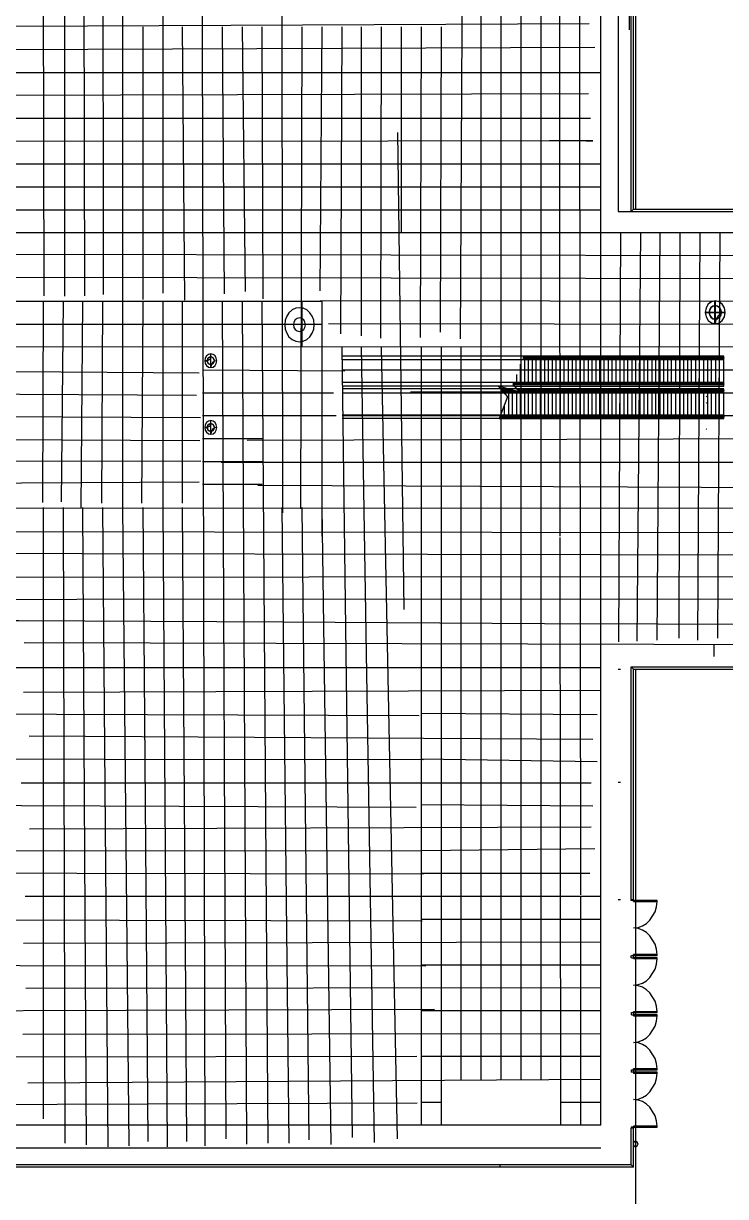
# Model space of a CAD drawing. Extents: x 0 to 5952, y 0 to 1070.
# Drawn here: x 670.5 to 787.1, y 542.2 to 737 of the extents above; entities that cross this region are included whole.
import ezdxf

# ---------------------------------------------------------------- set-up
doc = ezdxf.new("R2010")
doc.units = 0

msp = doc.modelspace()

# ---------------------------------------------------------------- linework, layer by layer
at = {"layer": 'MALHA', "color": 9}
for points in [[(673.911958, 691.794875), (673.65645, 818.85967)], [(677.337937, 691.692693), (677.286846, 818.553098)], [(680.676445, 691.794875), (680.420937, 818.246499)], [(683.795826, 691.999265), (683.693618, 820.007643)], [(687.017415, 735.75071), (687.017415, 820.007643)], [(700.225081, 736.261699), (700.633862, 819.449108)], [(713.432694, 735.955101), (713.841475, 819.142509)], [(743.069588, 684.641186), (743.784968, 819.244718)], [(746.495594, 561.640386), (746.495594, 820.007643)], [(749.819339, 561.640386), (749.819339, 820.007643)], [(753.14311, 561.640386), (753.14311, 820.007643)], [(756.466881, 561.640386), (756.466881, 820.007643)], [(766.350775, 554.040464), (766.350775, 820.007643)], [(759.601025, 651.88081), (759.498817, 773.709851)], [(763.027004, 592.300687), (762.822614, 774.118632)], [(693.664983, 692.203656), (693.664983, 766.566243)], [(772.123633, 765.34043), (772.123633, 706.169617)], [(764.438158, 736.929507), (657.278365, 736.418518)], [(687.017415, 656.147237), (687.017415, 736.418518)], [(690.341186, 691.181704), (690.341186, 736.418518)], [(697.310064, 691.079522), (696.901283, 736.418518)], [(700.658653, 550.624568), (700.225081, 736.418518)], [(703.855451, 692.101474), (703.548852, 736.418518)], [(707.383612, 692.510255), (706.872623, 736.418518)], [(710.313313, 691.283912), (710.108923, 736.418518)], [(713.577209, 655.769042), (713.432694, 736.418518)], [(716.552101, 656.378615), (716.756491, 736.418518)], [(719.773664, 692.612463), (720.080262, 736.418518)], [(723.199696, 685.458747), (723.404086, 736.418518)], [(726.64036, 685.152148), (726.64036, 736.418518)], [(729.861949, 684.743368), (729.964157, 736.418518)], [(733.287928, 702.218837), (733.287928, 736.418518)], [(736.407335, 684.845576), (736.611726, 736.418518)], [(739.73108, 685.76532), (739.93547, 736.418518)], [(765.357928, 733.027358), (667.162181, 732.618577)], [(766.350775, 728.818609), (667.162181, 728.818609)], [(764.335949, 725.325241), (667.162181, 725.018642)], [(764.642548, 721.218674), (657.278365, 721.218674)], [(733.696709, 639.673506), (732.674757, 718.895424)], [(766.350775, 713.618766), (667.162181, 713.618766)], [(766.350775, 709.818772), (667.162181, 709.818772)], [(766.350775, 706.018831), (667.162181, 706.018831)], [(796.089825, 702.218837), (657.278365, 702.218837)], [(769.367921, 634.304667), (769.67452, 702.218837)], [(772.385146, 634.406875), (772.998318, 702.218837)], [(775.723681, 634.611266), (776.23467, 702.218837)], [(779.354024, 634.917864), (779.558415, 702.218837)], [(782.473432, 634.611266), (782.882212, 702.218837)], [(785.797203, 634.917864), (786.205983, 702.218837)], [(796.089825, 698.418922), (666.885083, 698.623313)], [(796.089825, 694.618928), (666.987291, 694.823319)], [(720.080262, 690.829015), (647.306999, 690.829015)], [(673.707541, 657.475761), (673.809749, 690.829015)], [(676.826948, 657.57797), (677.133547, 690.829015)], [(680.063248, 656.453809), (680.369846, 690.829015)], [(683.489227, 657.373579), (683.693618, 690.829015)], [(690.136796, 657.373579), (690.341186, 690.829015)], [(693.664983, 656.249419), (693.664983, 690.829015)], [(696.901283, 657.373579), (696.901283, 690.829015)], [(704.126966, 551.780795), (703.548852, 690.829015)], [(707.595252, 550.913624), (706.872623, 690.829015)], [(711.120609, 551.058166), (710.108923, 690.829015)], [(716.756491, 683.22908), (716.756491, 690.829015)], [(796.089825, 690.829015), (719.822506, 690.931223)], [(720.080262, 651.866813), (720.080262, 690.829015)], [(720.080262, 687.029074), (647.306999, 687.029074)], [(796.089825, 687.029074), (721.151056, 687.131282)], [(796.089825, 683.22908), (535.632098, 683.373595)], [(725.141418, 551.989551), (723.404086, 683.22908)], [(728.786472, 551.17199), (726.64036, 683.22908)], [(732.621258, 551.785161), (729.964157, 683.22908)], [(736.611726, 554.040464), (736.611726, 683.22908)], [(739.93547, 554.040464), (739.93547, 683.22908)], [(743.171797, 561.640386), (743.171797, 683.22908)], [(699.660328, 678.918176), (630.775562, 679.429165)], [(723.838955, 679.284624), (700.225081, 679.429165)], [(796.089825, 679.429165), (723.404086, 679.429165)], [(699.251548, 675.220391), (630.775562, 675.629171)], [(721.960125, 675.629171), (700.225081, 675.629171)], [(796.089825, 675.629171), (723.404086, 675.629171)], [(699.864719, 671.522631), (630.775562, 671.82923)], [(722.393697, 671.82923), (700.225081, 671.82923)], [(796.089825, 671.82923), (723.404086, 671.82923)], [(699.762537, 667.722664), (630.775562, 668.029263)], [(710.108923, 668.029263), (700.225081, 668.029263)], [(796.089825, 668.029263), (707.650656, 667.740206)], [(699.966927, 664.331504), (630.775562, 664.229295)], [(710.108923, 664.229295), (700.225081, 664.229295)], [(795.57873, 664.127087), (703.314881, 664.08478)], [(699.660328, 660.838108), (630.775562, 660.429328)], [(710.108923, 660.429328), (700.225081, 660.429328)], [(795.37434, 659.918339), (709.384997, 660.284812)], [(794.454597, 656.527178), (563.859743, 656.484871)], [(673.809749, 555.104905), (673.809749, 656.629387)], [(677.422604, 551.058166), (677.133547, 656.629387)], [(680.94796, 550.769109), (680.369846, 656.629387)], [(684.560762, 550.480055), (683.693618, 656.629387)], [(688.029101, 550.624568), (687.017415, 656.629387)], [(691.208357, 551.347197), (690.341186, 656.629387)], [(694.387613, 550.480055), (693.664983, 656.629387)], [(697.623912, 551.347197), (696.901283, 656.629387)], [(714.588895, 551.058166), (713.432694, 656.629387)], [(717.912693, 551.636254), (716.756491, 656.629387)], [(721.613203, 550.865391), (720.080262, 656.629387)], [(794.352388, 652.420638), (564.004259, 652.684904)], [(759.703207, 554.040464), (759.600999, 651.620195)], [(794.965559, 648.722853), (565.305002, 649.173967)], [(794.658987, 645.127302), (564.293316, 644.940454)], [(794.761169, 641.429517), (563.859743, 641.285001)], [(794.761169, 637.220821), (757.013853, 637.311256), (713.584644, 637.609097), (669.747289, 637.814995), (649.323624, 637.78986), (630.775562, 637.629549)], [(796.089825, 633.829608), (670.593267, 634.136207)], [(736.504437, 630.029641), (630.775562, 630.029641)], [(766.350775, 630.029641), (736.611726, 630.029641)], [(772.123633, 629.808502), (772.123633, 537.362855)], [(766.350775, 626.229673), (670.491085, 625.923074)], [(736.197838, 622.020951), (630.775562, 622.429732)], [(765.766708, 622.225342), (736.611726, 622.429732)], [(765.051329, 618.118775), (671.410828, 618.629765)], [(736.913218, 614.727615), (630.775562, 614.829824)], [(765.766708, 614.421043), (736.611726, 614.829824)], [(764.744757, 610.83552), (670.082304, 610.83552)], [(735.686876, 606.831162), (630.775562, 607.239943)], [(765.051329, 607.035552), (736.611726, 607.239943)], [(764.744757, 603.542184), (671.513036, 603.235585)], [(736.606619, 599.537799), (535.053984, 599.640008)], [(765.357928, 599.946606), (736.611726, 599.640008)], [(736.913218, 595.737858), (535.343041, 596.129097)], [(764.540366, 595.84004), (736.611726, 595.84004)], [(766.350775, 592.040073), (670.797657, 592.040073)], [(763.027004, 554.040464), (763.027004, 592.040073)], [(736.708828, 587.933533), (535.632098, 588.384647)], [(766.350775, 588.240132), (736.611726, 588.240132)], [(766.350775, 584.440138), (670.491085, 584.235747)], [(737.321999, 580.435806), (534.910791, 580.640197)], [(766.350775, 580.640197), (736.611726, 580.640197)], [(766.350775, 576.840203), (670.899865, 576.737994)], [(738.752731, 573.244678), (602.146147, 572.835898)], [(766.350775, 573.040288), (736.611726, 573.040288)], [(766.350775, 569.240294), (670.388876, 569.138086)], [(735.789058, 565.440379), (602.146147, 565.235989)], [(766.350775, 565.440379), (736.611726, 565.440379)], [(766.350775, 561.640386), (671.206438, 561.027214)], [(735.891266, 557.738244), (601.328586, 557.227281)], [(739.93547, 557.840452), (736.611726, 557.840452)], [(766.350775, 557.840452), (759.703207, 557.840452)], [(766.350775, 554.040464), (534.910791, 554.040464)], [(766.350775, 550.240528), (534.910791, 550.240528)]]:
    msp.add_lwpolyline(points, dxfattribs=at)
at = {"layer": 'MALHA', "color": 7}
msp.add_lwpolyline([(763.927169, 717.520915), (765.052652, 717.520915), (764.274619, 717.51774), (757.819773, 717.506099), (730.997539, 717.470962), (667.162181, 717.419871)], dxfattribs=at)
at = {"layer": 'PAVILHÃ\x83O', "color": 7}
for points in [[(771.423916, 705.797639), (771.423916, 800.776613)], [(771.773774, 706.169617), (771.773774, 800.776613)], [(769.237191, 781.977858), (769.237191, 705.797639)], [(771.074032, 747.335874), (771.074032, 735.935998)], [(769.261585, 705.794253), (771.44421, 705.794253)], [(771.423916, 705.797639), (771.773774, 706.169617)], [(771.423916, 705.797639), (797.839195, 705.797639)], [(771.773774, 706.169617), (798.18908, 706.169617)], [(718.779122, 686.985259), (718.694138, 687.721355), (718.450272, 688.39583), (718.063981, 688.975823), (717.551801, 689.428418), (716.95469, 689.711893), (716.324507, 689.806375), (715.694323, 689.711893), (715.097212, 689.428418), (714.585032, 688.975823), (714.198741, 688.39583), (713.954848, 687.721355), (713.869891, 686.985259), (713.954848, 686.249189), (714.198741, 685.574714), (714.585032, 684.994722), (715.097212, 684.542099), (715.694323, 684.258625), (716.324507, 684.164143), (716.95469, 684.258625), (717.551801, 684.542099), (718.063981, 684.994722), (718.450272, 685.574714), (718.694138, 686.249189), (718.779122, 686.985259), (718.779122, 686.985259)], [(787.017142, 689.029004), (786.373703, 688.880044), (785.848135, 688.473194), (785.493673, 687.869522), (785.363498, 687.130145), (785.363498, 690.169727), (785.743069, 690.083182), (786.064908, 689.836247), (786.280067, 689.466571), (786.355737, 689.030406), (786.277156, 688.587547), (786.064458, 688.226074), (785.749445, 687.982419), (785.363948, 687.893123), (784.978451, 687.982419), (784.663438, 688.226074), (784.450766, 688.587547), (784.372185, 689.030406), (783.711019, 689.030406), (783.842543, 688.293066), (784.197163, 687.691352), (784.721937, 687.285878), (785.363948, 687.137235), (786.005959, 687.285878), (786.530706, 687.691352), (786.885327, 688.293066), (787.016877, 689.030406), (787.016877, 689.02776)], [(783.711283, 689.029004), (784.37245, 689.029004), (784.44775, 689.465248), (784.662618, 689.835162), (784.984271, 690.082415), (785.363789, 690.169383), (785.363789, 690.929265), (784.7208, 690.779829), (784.195708, 690.372874), (783.84159, 689.769386), (783.711548, 689.030406), (783.711283, 689.02776)], [(787.017142, 689.02985), (786.885591, 689.76719), (786.530971, 690.368905), (786.006223, 690.774378), (785.364213, 690.923021), (784.722202, 690.774378), (784.197428, 690.368905), (783.842807, 689.76719), (783.711283, 689.02985), (783.842807, 688.292511), (784.197428, 687.690796), (784.722202, 687.285322), (785.364213, 687.13668), (786.006223, 687.285322), (786.530971, 687.690796), (786.885591, 688.292511), (787.017142, 689.02985), (787.017142, 689.02985)], [(786.356002, 689.02985), (786.277421, 689.472709), (786.064723, 689.834209), (785.74971, 690.077837), (785.364213, 690.16716), (784.978715, 690.077837), (784.663703, 689.834209), (784.451031, 689.472709), (784.37245, 689.02985), (784.451031, 688.586991), (784.663703, 688.225518), (784.978715, 687.981864), (785.364213, 687.892567), (785.74971, 687.981864), (786.064723, 688.225518), (786.277421, 688.586991), (786.356002, 689.02985), (786.356002, 689.02985)], [(786.359336, 689.02985), (786.280755, 689.472709), (786.068056, 689.834183), (785.75307, 690.077811), (785.367573, 690.167134), (784.982075, 690.077811), (784.667063, 689.834183), (784.454391, 689.472709), (784.37581, 689.02985), (784.454391, 688.586991), (784.667063, 688.225518), (784.982075, 687.98189), (785.367573, 687.892593), (785.75307, 687.98189), (786.068056, 688.225518), (786.280755, 688.586991), (786.359336, 689.02985), (786.359336, 689.02985)], [(785.243827, 690.939584), (785.243827, 687.139643)], [(785.331325, 690.929556), (785.331325, 687.129615)], [(717.31627, 686.985259), (717.237688, 687.428118), (717.02499, 687.789591), (716.710004, 688.033219), (716.324507, 688.122542), (715.939009, 688.033219), (715.624023, 687.789591), (715.411325, 687.428118), (715.332744, 686.985259), (715.411325, 686.5424), (715.624023, 686.180927), (715.939009, 685.937299), (716.324507, 685.848002), (716.710004, 685.937299), (717.02499, 686.180927), (717.237688, 686.5424), (717.31627, 686.985259), (717.31627, 686.985259)], [(783.669426, 689.029586), (786.993224, 689.029586)], [(786.993224, 689.029586), (783.669426, 689.029586)], [(700.604757, 681.002138), (701.001473, 681.002138), (701.175754, 681.485742), (701.59652, 681.686058), (701.59652, 682.141988), (701.216976, 682.055231), (700.895217, 681.808137), (700.680243, 681.438356), (700.604757, 681.002138), (700.604757, 681.002138)], [(700.604757, 681.002138), (701.001473, 681.002138), (701.175754, 681.485742), (701.59652, 681.686058), (701.59652, 682.141988), (701.216976, 682.055231), (700.895217, 681.808137), (700.680243, 681.438356), (700.604757, 681.002138), (700.604757, 681.002138)], [(702.588283, 681.002138), (702.509702, 681.444997), (702.297004, 681.80647), (701.982018, 682.050098), (701.59652, 682.139421), (701.211023, 682.050098), (700.89601, 681.80647), (700.683339, 681.444997), (700.604757, 681.002138), (700.683339, 680.559305), (700.89601, 680.197832), (701.211023, 679.954204), (701.59652, 679.864881), (701.982018, 679.954204), (702.297004, 680.197832), (702.509702, 680.559305), (702.588283, 681.002138), (702.588283, 681.002138)], [(702.588283, 681.002138), (702.509702, 681.444997), (702.297004, 681.80647), (701.982018, 682.050098), (701.59652, 682.139421), (701.211023, 682.050098), (700.89601, 681.80647), (700.683339, 681.444997), (700.604757, 681.002138), (700.683339, 680.559305), (700.89601, 680.197832), (701.211023, 679.954204), (701.59652, 679.864881), (701.982018, 679.954204), (702.297004, 680.197832), (702.509702, 680.559305), (702.588283, 681.002138), (702.588283, 681.002138)], [(702.588283, 681.002138), (702.20223, 680.912576), (701.887006, 680.668313), (701.674467, 680.305993), (701.59652, 679.862314), (701.59652, 681.686058), (701.42224, 681.20248), (701.001473, 681.002138), (701.176998, 681.483097), (701.59652, 681.681984), (702.016017, 681.483097), (702.191568, 681.002138), (702.016017, 680.521205), (701.59652, 680.322318), (701.176998, 680.521205), (701.001473, 681.002138), (700.604757, 681.002138), (700.683339, 680.559305), (700.89601, 680.197832), (701.211023, 679.954204), (701.59652, 679.864881), (701.982018, 679.954204), (702.297004, 680.197832), (702.509702, 680.559305), (702.588283, 681.002138), (702.588283, 681.002138)], [(702.588283, 681.002138), (702.20223, 680.912576), (701.887006, 680.668313), (701.674467, 680.305993), (701.59652, 679.862314), (701.59652, 681.686058), (701.42224, 681.20248), (701.001473, 681.002138), (701.176998, 681.483097), (701.59652, 681.681984), (702.016017, 681.483097), (702.191568, 681.002138), (702.016017, 680.521205), (701.59652, 680.322318), (701.176998, 680.521205), (701.001473, 681.002138), (700.604757, 681.002138), (700.683339, 680.559305), (700.89601, 680.197832), (701.211023, 679.954204), (701.59652, 679.864881), (701.982018, 679.954204), (702.297004, 680.197832), (702.509702, 680.559305), (702.588283, 681.002138), (702.588283, 681.002138)], [(702.191568, 681.002138), (702.016017, 681.483097), (701.59652, 681.681984), (701.176998, 681.483097), (701.001473, 681.002138), (701.176998, 680.521205), (701.59652, 680.322318), (702.016017, 680.521205), (702.191568, 681.002138), (702.191568, 681.002138)], [(702.191568, 681.002138), (702.016017, 681.483097), (701.59652, 681.681984), (701.176998, 681.483097), (701.001473, 681.002138), (701.176998, 680.521205), (701.59652, 680.322318), (702.016017, 680.521205), (702.191568, 681.002138), (702.191568, 681.002138)], [(753.492994, 681.741303), (723.404086, 681.741303)], [(753.318052, 681.168296), (723.404086, 681.168296)], [(752.968194, 680.414287), (752.968194, 677.368302)], [(786.818255, 681.168296), (753.318052, 681.168296)], [(786.818255, 681.510084), (753.405523, 681.510084)], [(786.818255, 681.389408), (753.405523, 681.389408)], [(786.818255, 681.741303), (753.492994, 681.741303)], [(753.66791, 681.168296), (753.66791, 677.368302)], [(754.280208, 681.168296), (754.280208, 677.368302)], [(754.979977, 681.168296), (754.979977, 677.368302)], [(755.592222, 681.168296), (755.592222, 677.368302)], [(756.291991, 681.168296), (756.291991, 677.368302)], [(756.991707, 681.168296), (756.991707, 677.368302)], [(757.603979, 681.168296), (757.603979, 677.368302)], [(758.303722, 681.168296), (758.303722, 677.368302)], [(758.915993, 681.168296), (758.915993, 677.368302)], [(759.615736, 681.168296), (759.615736, 677.368302)], [(760.228007, 681.168296), (760.228007, 677.368302)], [(760.927776, 681.168296), (760.927776, 677.368302)], [(761.627519, 681.168296), (761.627519, 677.368302)], [(762.239791, 681.168296), (762.239791, 677.368302)], [(762.939533, 681.168296), (762.939533, 677.368302)], [(763.551778, 681.168296), (763.551778, 677.368302)], [(764.251547, 681.168296), (764.251547, 677.368302)], [(764.863819, 681.168296), (764.863819, 677.368302)], [(765.563562, 681.168296), (765.563562, 677.368302)], [(766.17586, 681.168296), (766.17586, 677.368302)], [(766.875629, 681.168296), (766.875629, 677.368302)], [(767.575319, 681.168296), (767.575319, 677.368302)], [(768.18759, 681.168296), (768.18759, 677.368302)], [(768.887333, 681.168296), (768.887333, 677.368302)], [(769.499604, 681.168296), (769.499604, 677.368302)], [(770.199373, 681.168296), (770.199373, 677.368302)], [(770.811618, 681.168296), (770.811618, 677.368302)], [(771.511361, 681.168296), (771.511361, 677.368302)], [(772.123633, 681.168296), (772.123633, 677.368302)], [(772.823402, 681.168296), (772.823402, 677.368302)], [(773.523144, 681.168296), (773.523144, 677.368302)], [(774.135416, 681.168296), (774.135416, 677.368302)], [(774.835132, 681.168296), (774.835132, 677.368302)], [(775.447404, 681.168296), (775.447404, 677.368302)], [(776.147173, 681.168296), (776.147173, 677.368302)], [(776.759444, 681.168296), (776.759444, 677.368302)], [(777.459187, 681.168296), (777.459187, 677.368302)], [(778.071485, 681.168296), (778.071485, 677.368302)], [(778.771228, 681.168296), (778.771228, 677.368302)], [(779.47097, 681.168296), (779.47097, 677.368302)], [(780.083242, 681.168296), (780.083242, 677.368302)], [(780.782984, 681.168296), (780.782984, 677.368302)], [(781.395256, 681.168296), (781.395256, 677.368302)], [(782.094999, 681.168296), (782.094999, 677.368302)], [(782.70727, 681.168296), (782.70727, 677.368302)], [(783.407013, 681.168296), (783.407013, 677.368302)], [(784.106755, 681.168296), (784.106755, 677.368302)], [(784.719027, 681.168296), (784.719027, 677.368302)], [(785.418796, 681.168296), (785.418796, 677.368302)], [(786.031041, 681.168296), (786.031041, 677.368302)], [(786.730784, 681.168296), (786.730784, 677.368302)], [(786.805793, 681.394435), (786.854238, 681.451426), (786.805793, 681.508391)], [(786.818255, 681.510084), (786.818255, 681.741303)], [(786.818255, 677.137136), (786.818255, 681.389408)], [(752.355922, 678.7154), (752.355922, 677.368302)], [(783.88014, 679.349843), (783.928929, 679.406834), (783.88014, 679.463826)], [(751.831095, 677.368302), (723.404086, 677.368302)], [(751.918567, 676.795321), (723.404086, 676.795321)], [(749.644423, 676.342937), (723.404086, 676.342937)], [(752.793252, 675.840309), (749.294512, 676.765158)], [(749.294512, 676.765158), (750.868939, 675.005946)], [(786.818255, 676.342937), (749.644423, 676.342937)], [(751.743651, 676.111718), (749.90681, 676.111718)], [(752.18098, 676.001149), (749.994254, 676.001149)], [(786.818255, 677.137136), (751.743651, 677.137136)], [(751.743651, 677.086838), (752.793252, 675.840309)], [(751.743651, 677.026513), (786.818255, 677.026513)], [(786.818255, 677.368302), (751.831095, 677.368302)], [(751.918567, 676.795321), (786.818255, 676.795321)], [(786.818255, 676.111718), (752.530838, 676.111718)], [(786.818255, 676.001149), (752.618309, 676.001149)], [(786.805793, 677.025058), (786.854847, 677.082049), (786.805793, 677.139041)], [(786.805793, 675.999191), (786.854238, 676.056155), (786.805793, 676.113147)], [(786.818255, 676.795321), (786.818255, 677.026513)], [(786.818255, 676.111718), (786.818255, 676.342937)], [(786.818255, 671.738743), (786.818255, 676.001149)], [(750.169223, 675.769903), (734.774858, 675.769903)], [(750.868939, 675.005946), (749.46948, 671.396955)], [(786.818255, 675.769903), (750.169223, 675.769903)], [(751.043882, 675.769903), (751.043882, 671.969962)], [(751.65618, 675.769903), (751.65618, 671.969962)], [(752.355922, 675.769903), (752.355922, 671.969962)], [(752.968194, 675.769903), (752.968194, 671.969962)], [(753.66791, 675.769903), (753.66791, 671.969962)], [(754.280208, 675.769903), (754.280208, 671.969962)], [(754.979977, 675.769903), (754.979977, 671.969962)], [(755.592222, 675.769903), (755.592222, 671.969962)], [(756.291991, 675.769903), (756.291991, 671.969962)], [(756.991707, 675.769903), (756.991707, 671.969962)], [(757.603979, 675.769903), (757.603979, 671.969962)], [(758.303722, 675.769903), (758.303722, 671.969962)], [(758.915993, 675.769903), (758.915993, 671.969962)], [(759.615736, 675.769903), (759.615736, 671.969962)], [(760.228007, 675.769903), (760.228007, 671.969962)], [(760.927776, 675.769903), (760.927776, 671.969962)], [(761.627519, 675.769903), (761.627519, 671.969962)], [(762.239791, 675.769903), (762.239791, 671.969962)], [(762.939533, 675.769903), (762.939533, 671.969962)], [(763.551778, 675.769903), (763.551778, 671.969962)], [(764.251547, 675.769903), (764.251547, 671.969962)], [(764.863819, 675.769903), (764.863819, 671.969962)], [(765.563562, 675.769903), (765.563562, 671.969962)], [(766.17586, 675.769903), (766.17586, 671.969962)], [(766.875629, 675.769903), (766.875629, 671.969962)], [(767.575319, 675.769903), (767.575319, 671.969962)], [(768.18759, 675.769903), (768.18759, 671.969962)], [(768.887333, 675.769903), (768.887333, 671.969962)], [(769.499604, 675.769903), (769.499604, 671.969962)], [(770.199373, 675.769903), (770.199373, 671.969962)], [(770.811618, 675.769903), (770.811618, 671.969962)], [(771.511361, 675.769903), (771.511361, 671.969962)], [(772.123633, 675.769903), (772.123633, 671.969962)], [(772.823402, 675.769903), (772.823402, 671.969962)], [(773.523144, 675.769903), (773.523144, 671.969962)], [(774.135416, 675.769903), (774.135416, 671.969962)], [(774.835132, 675.769903), (774.835132, 671.969962)], [(775.447404, 675.769903), (775.447404, 671.969962)], [(776.147173, 675.769903), (776.147173, 671.969962)], [(776.759444, 675.769903), (776.759444, 671.969962)], [(777.459187, 675.769903), (777.459187, 671.969962)], [(778.071485, 675.769903), (778.071485, 671.969962)], [(778.771228, 675.769903), (778.771228, 671.969962)], [(779.47097, 675.769903), (779.47097, 671.969962)], [(780.083242, 675.769903), (780.083242, 671.969962)], [(780.782984, 675.769903), (780.782984, 671.969962)], [(781.395256, 675.769903), (781.395256, 671.969962)], [(782.094999, 675.769903), (782.094999, 671.969962)], [(782.70727, 675.769903), (782.70727, 671.969962)], [(783.407013, 675.769903), (783.407013, 671.969962)], [(783.88014, 674.98044), (783.929379, 675.037431), (783.88014, 675.094423)], [(783.88014, 673.954573), (783.929379, 674.011564), (783.88014, 674.068555)], [(784.106755, 675.769903), (784.106755, 671.969962)], [(784.719027, 675.769903), (784.719027, 671.969962)], [(785.418796, 675.769903), (785.418796, 671.969962)], [(786.031041, 675.769903), (786.031041, 671.969962)], [(786.730784, 675.769903), (786.730784, 671.969962)], [(750.344139, 673.578441), (750.344139, 671.969962)], [(700.604757, 669.918888), (701.001473, 669.918888), (701.175754, 670.402466), (701.59652, 670.602782), (701.59652, 671.058738), (701.216976, 670.971981), (700.895217, 670.724887), (700.680243, 670.35508), (700.604757, 669.918888), (700.604757, 669.918888)], [(700.604757, 669.918888), (701.001473, 669.918888), (701.175754, 670.402466), (701.59652, 670.602782), (701.59652, 671.058738), (701.216976, 670.971981), (700.895217, 670.724887), (700.680243, 670.35508), (700.604757, 669.918888), (700.604757, 669.918888)], [(702.588283, 669.918888), (702.509702, 670.361747), (702.297004, 670.72322), (701.982018, 670.966848), (701.59652, 671.056145), (701.211023, 670.966848), (700.89601, 670.72322), (700.683339, 670.361747), (700.604757, 669.918888), (700.683339, 669.476029), (700.89601, 669.114556), (701.211023, 668.870928), (701.59652, 668.781631), (701.982018, 668.870928), (702.297004, 669.114556), (702.509702, 669.476029), (702.588283, 669.918888), (702.588283, 669.918888)], [(702.588283, 669.918888), (702.509702, 670.361747), (702.297004, 670.72322), (701.982018, 670.966848), (701.59652, 671.056145), (701.211023, 670.966848), (700.89601, 670.72322), (700.683339, 670.361747), (700.604757, 669.918888), (700.683339, 669.476029), (700.89601, 669.114556), (701.211023, 668.870928), (701.59652, 668.781631), (701.982018, 668.870928), (702.297004, 669.114556), (702.509702, 669.476029), (702.588283, 669.918888), (702.588283, 669.918888)], [(702.588283, 669.918888), (702.208739, 669.832131), (701.88698, 669.585037), (701.672006, 669.21523), (701.59652, 668.779038), (701.59652, 670.602782), (701.422213, 670.119204), (701.001473, 669.918888), (701.176998, 670.399847), (701.59652, 670.598708), (702.016017, 670.399847), (702.191568, 669.918888), (702.016017, 669.437929), (701.59652, 669.239069), (701.176998, 669.437929), (701.001473, 669.918888), (700.604757, 669.918888), (700.683339, 669.476029), (700.89601, 669.114556), (701.211023, 668.870928), (701.59652, 668.781631), (701.982018, 668.870928), (702.297004, 669.114556), (702.509702, 669.476029), (702.588283, 669.918888), (702.588283, 669.918888)], [(702.588283, 669.918888), (702.208739, 669.832131), (701.88698, 669.585037), (701.672006, 669.21523), (701.59652, 668.779038), (701.59652, 670.602782), (701.422213, 670.119204), (701.001473, 669.918888), (701.176998, 670.399847), (701.59652, 670.598708), (702.016017, 670.399847), (702.191568, 669.918888), (702.016017, 669.437929), (701.59652, 669.239069), (701.176998, 669.437929), (701.001473, 669.918888), (700.604757, 669.918888), (700.683339, 669.476029), (700.89601, 669.114556), (701.211023, 668.870928), (701.59652, 668.781631), (701.982018, 668.870928), (702.297004, 669.114556), (702.509702, 669.476029), (702.588283, 669.918888), (702.588283, 669.918888)], [(702.191568, 669.918888), (702.016017, 670.399847), (701.59652, 670.598708), (701.176998, 670.399847), (701.001473, 669.918888), (701.176998, 669.437929), (701.59652, 669.239069), (702.016017, 669.437929), (702.191568, 669.918888), (702.191568, 669.918888)], [(702.191568, 669.918888), (702.016017, 670.399847), (701.59652, 670.598708), (701.176998, 670.399847), (701.001473, 669.918888), (701.176998, 669.437929), (701.59652, 669.239069), (702.016017, 669.437929), (702.191568, 669.918888), (702.191568, 669.918888)], [(749.731867, 671.969962), (723.404086, 671.969962)], [(749.46948, 671.396955), (723.404086, 671.396955)], [(749.46948, 671.396955), (786.818255, 671.396955)], [(749.556925, 671.6282), (786.818255, 671.6282)], [(786.818255, 671.738743), (749.644423, 671.738743)], [(786.818255, 671.969962), (749.731867, 671.969962)], [(786.805793, 671.629735), (786.848735, 671.65823), (786.848735, 671.715248), (786.805793, 671.74377)], [(786.818255, 671.396955), (786.818255, 671.6282)], [(783.88014, 669.585143), (783.928929, 669.642134), (783.88014, 669.699125)], [(785.203452, 631.857777), (785.203452, 633.831989)], [(769.261427, 629.804533), (769.658142, 629.804533)], [(771.423916, 630.180426), (797.839195, 630.180426)], [(771.423916, 591.557553), (771.423916, 630.180426)], [(771.423916, 630.180426), (771.773774, 629.808502)], [(771.773774, 629.808502), (798.18908, 629.808502)], [(771.773774, 591.557553), (771.773774, 629.808502)], [(769.261427, 610.997074), (769.658142, 610.997074)], [(769.261585, 591.554219), (769.658248, 591.554219)], [(771.423916, 591.557553), (771.773774, 591.557553)], [(771.423916, 591.36655), (771.423916, 591.557553)], [(775.709817, 591.36655), (771.423916, 591.36655)], [(771.773774, 591.215764), (771.773774, 591.557553)], [(771.774013, 591.212272), (775.741091, 591.212272), (775.741091, 591.364275)], [(771.774013, 586.804901), (772.555723, 586.893775), (773.286157, 587.148383), (773.950075, 587.551898), (774.532343, 588.087414), (775.391127, 589.487005), (775.637321, 590.317373), (775.741091, 591.212272)], [(772.104609, 591.212272), (772.104609, 591.364275)], [(772.123633, 591.286117), (775.447404, 591.286117)], [(775.410521, 591.364275), (775.410521, 591.212272)], [(775.741091, 582.397477), (775.637321, 583.292403), (775.391153, 584.12277), (774.532343, 585.522388), (773.950075, 586.057904), (773.286157, 586.461393), (772.55575, 586.716028), (771.774013, 586.804901)], [(771.423916, 581.866645), (771.423916, 582.24865)], [(771.443443, 582.245475), (775.741091, 582.245475), (775.741091, 582.397477)], [(771.443443, 581.86556), (771.774013, 581.86556)], [(771.773774, 581.866645), (771.773774, 582.399409)], [(775.709817, 582.399409), (771.773774, 582.399409)], [(775.709817, 581.866645), (771.773774, 581.866645)], [(771.774013, 581.86556), (771.774013, 581.71353)], [(771.774013, 581.71353), (775.741091, 581.71353), (775.741091, 581.86556)], [(771.774013, 577.306133), (772.55575, 577.395007), (773.286157, 577.649641), (773.950075, 578.05313), (774.532343, 578.588646), (775.391127, 579.988264), (775.637321, 580.818631), (775.741091, 581.71353)], [(772.104609, 582.397477), (772.104609, 582.245475)], [(772.104609, 581.71353), (772.104609, 581.86556)], [(775.447404, 582.319029), (772.123633, 582.319029)], [(772.123633, 581.786238), (775.447404, 581.786238)], [(775.410521, 582.397477), (775.410521, 582.245475)], [(775.410521, 581.86556), (775.410521, 581.71353)], [(775.741091, 572.898763), (775.637321, 573.793662), (775.391153, 574.624029), (774.53237, 576.023647), (773.950102, 576.559163), (773.286157, 576.962678), (772.55575, 577.217286), (771.774013, 577.306133)], [(771.443443, 572.366818), (771.443443, 572.746786), (771.774013, 572.746786), (771.774013, 572.366818)], [(775.709817, 572.89953), (771.773774, 572.89953)], [(771.774013, 572.746786), (775.741091, 572.746786), (775.741091, 572.898763)], [(771.774013, 572.746786), (771.774013, 572.898763)], [(772.104609, 572.898763), (772.104609, 572.746786)], [(775.447404, 572.819123), (772.123633, 572.819123)], [(775.410521, 572.898763), (775.410521, 572.746786)], [(771.443443, 572.366818), (771.774013, 572.366818)], [(775.709817, 572.366739), (771.773774, 572.366739)], [(771.774013, 572.366818), (771.774013, 572.214842)], [(771.774013, 572.214842), (775.741091, 572.214842), (775.741091, 572.366818)], [(771.774013, 567.807418), (772.55575, 567.896292), (773.286157, 568.1509), (773.950075, 568.554416), (774.532343, 569.089932), (775.391153, 570.489549), (775.637321, 571.319916), (775.741091, 572.214842)], [(772.104609, 572.214842), (772.104609, 572.366818)], [(772.123633, 572.286332), (775.447404, 572.286332)], [(775.410521, 572.366818), (775.410521, 572.214842)], [(775.741091, 563.400048), (775.637321, 564.294947), (775.391127, 565.125314), (774.532343, 566.524905), (773.950075, 567.060421), (773.286157, 567.46391), (772.555723, 567.718545), (771.774013, 567.807418)], [(771.443443, 563.248045), (775.741091, 563.248045), (775.741091, 563.400048)], [(771.443443, 562.868104), (771.443443, 563.248045), (771.774013, 563.248045), (771.774013, 562.716127)], [(771.443443, 563.058101), (771.443443, 563.248045)], [(771.773774, 563.057836), (771.773774, 563.399651)], [(775.709817, 563.399651), (771.773774, 563.399651)], [(772.104609, 563.400048), (772.104609, 563.248045)], [(775.447404, 563.319218), (772.123633, 563.319218)], [(775.410521, 563.400048), (775.410521, 563.248045)], [(775.709817, 562.866834), (771.423916, 562.866834)], [(771.774013, 562.716127), (775.741091, 562.716127), (775.741091, 562.868104)], [(771.774013, 558.308711), (772.55575, 558.397585), (773.286157, 558.652206), (773.950075, 559.055714), (774.532343, 559.591233), (775.391153, 560.990861), (775.637321, 561.821228), (775.741091, 562.716127)], [(772.104609, 562.716127), (772.104609, 562.868104)], [(772.123633, 562.796481), (775.447404, 562.796481)], [(775.410521, 562.868104), (775.410521, 562.716127)], [(775.741091, 553.901346), (775.637321, 554.79625), (775.391127, 555.626607), (774.532343, 557.026209), (773.950075, 557.56172), (773.286157, 557.965219), (772.555723, 558.219838), (771.774013, 558.308711)], [(771.773774, 553.74892), (771.423916, 553.74892)], [(771.423916, 553.74892), (771.423916, 553.557944)], [(771.423916, 547.475982), (771.423916, 553.557944)], [(771.773774, 553.557944), (771.423916, 553.557944)], [(775.709817, 553.899732), (771.773774, 553.899732)], [(771.773774, 553.899732), (771.773774, 553.557944)], [(771.773774, 547.104031), (771.773774, 553.557944)], [(771.774013, 553.749343), (775.741091, 553.749343), (775.741091, 553.901346)], [(772.104609, 553.901346), (772.104609, 553.749343)], [(775.447404, 553.829353), (772.123633, 553.829353)], [(772.545325, 550.942464), (772.427744, 551.263618), (772.147445, 551.396351), (771.867146, 551.263618), (771.749565, 550.942464), (771.867146, 550.621313), (772.147445, 550.488577), (772.427744, 550.621313), (772.545325, 550.942464), (772.545325, 550.942464)], [(771.423916, 547.475982), (584.330107, 547.475982)], [(749.644423, 547.104031), (749.644423, 547.475982)], [(771.423916, 547.475982), (771.773774, 547.104031)], [(771.773774, 547.104031), (584.330107, 547.104031)]]:
    msp.add_lwpolyline(points, dxfattribs=at)

doc.saveas('drawing.dxf')
